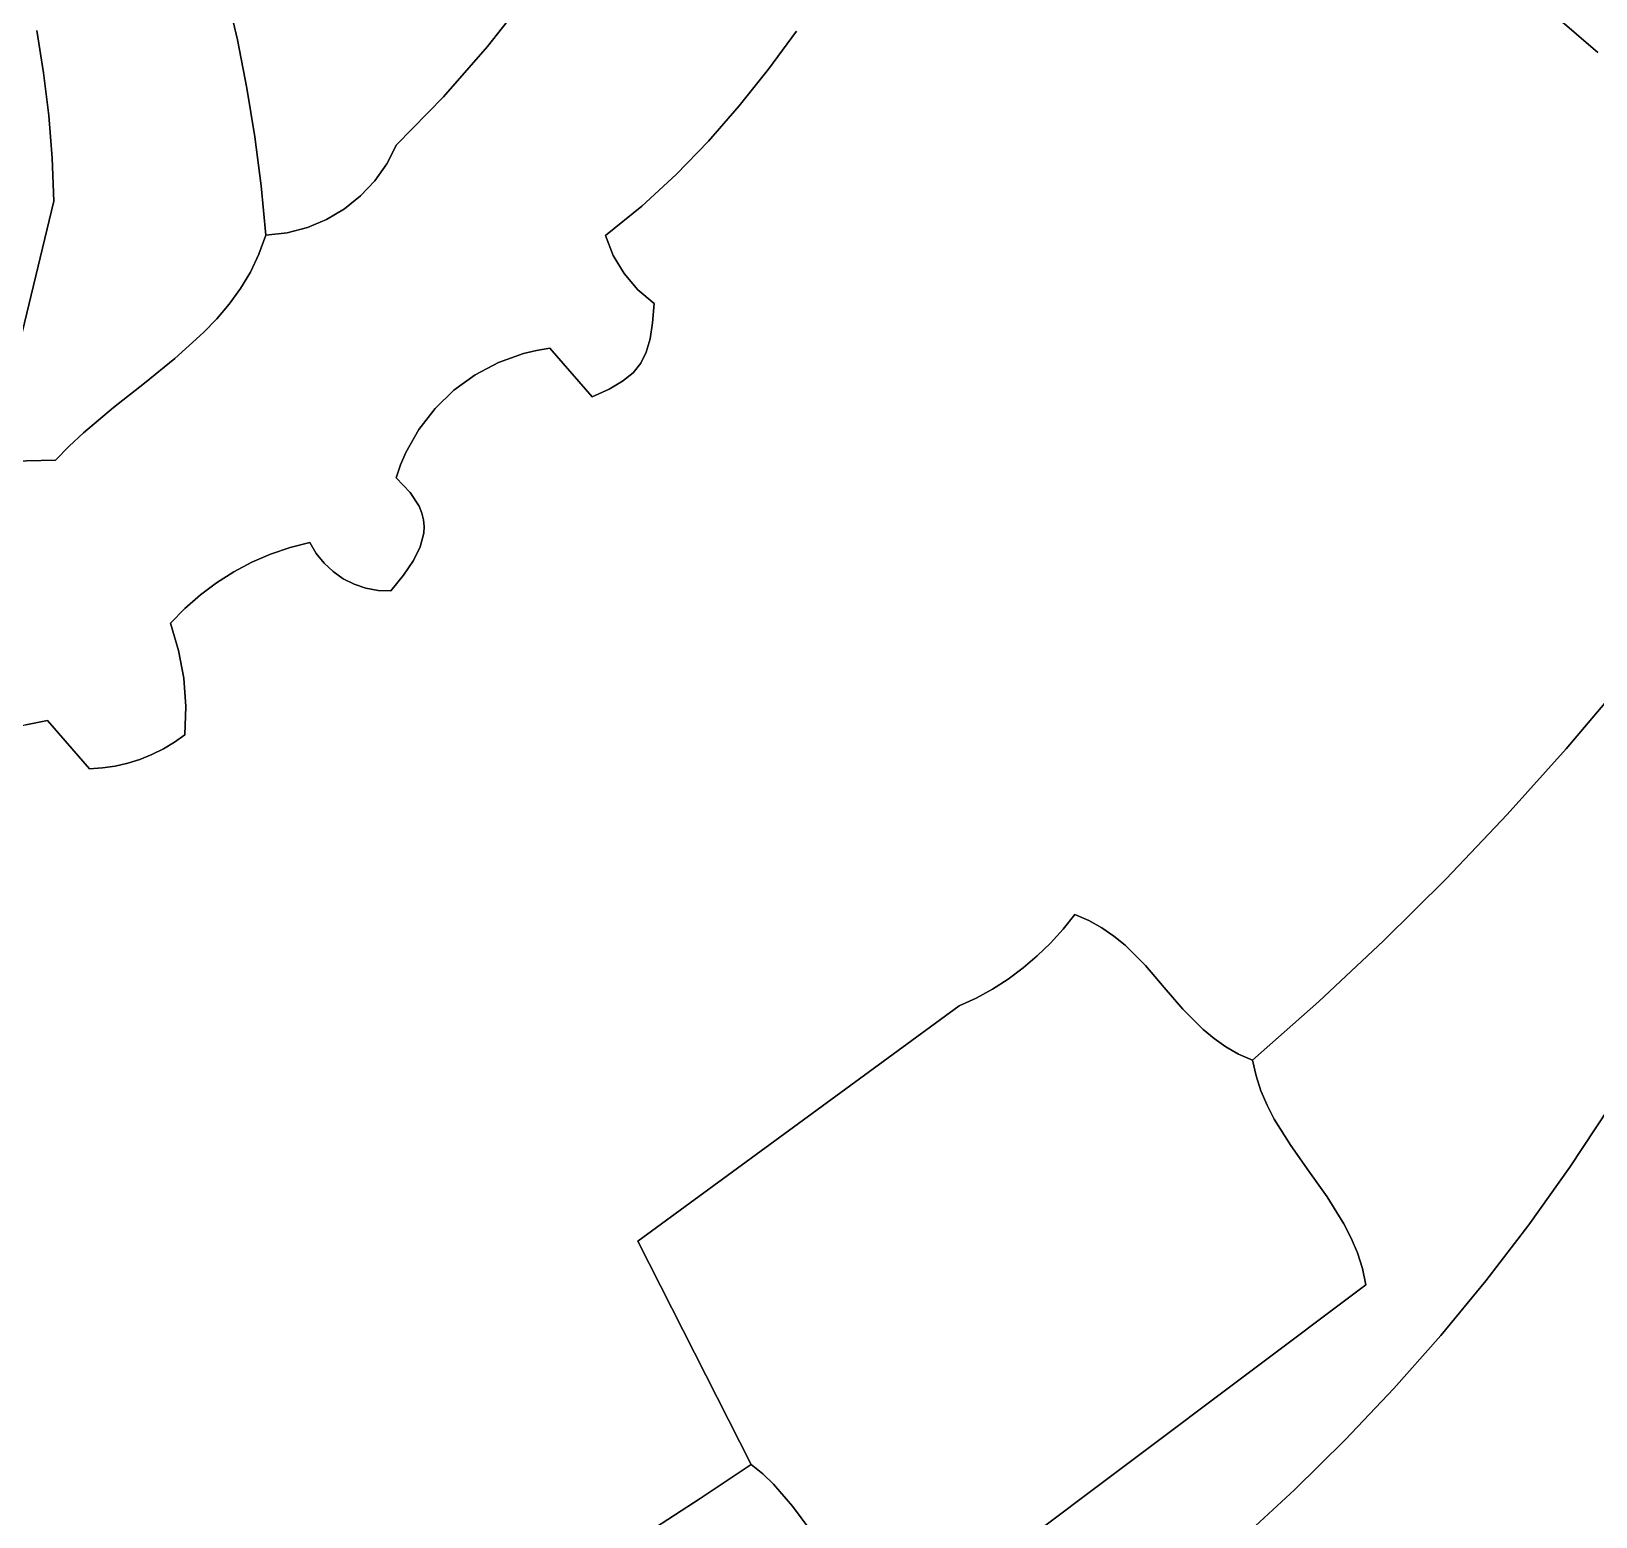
# Model space of a CAD drawing. Header units: inches. Extents: x 37.2 to 70.6, y 17.4 to 61.6.
# Drawn here: x 57.025 to 60.165, y 35.502 to 38.484 of the extents above; entities that cross this region are included whole.
import ezdxf

# ---------------------------------------------------------------- set-up
doc = ezdxf.new("R2010")
doc.units = ezdxf.units.IN
doc.layers.add('SURFACES_FOR_SKETCHUP', color=7, linetype='Continuous')

msp = doc.modelspace()

# ---------------------------------------------------------------- linework, layer by layer
at = {"layer": 'SURFACES_FOR_SKETCHUP'}
for points, invisible_edges in [([(60.169, 38.4414), (61.0618, 38.6996), (60.0293, 38.5617)], 3), ([(57.941, 38.4534), (58.0244, 38.559), (57.3903, 38.6578)], 10), ([(57.4162, 38.5626), (57.941, 38.4534), (57.3903, 38.6578)], 3), ([(58.0244, 38.559), (58.4461, 38.3341), (58.1022, 38.6689)], 3), ([(58.5047, 38.4078), (58.1022, 38.6689), (58.4461, 38.3341)], 3), ([(58.5608, 38.484), (58.1022, 38.6689), (58.5047, 38.4078)], 3), ([(57.0363, 38.4854), (57.05, 38.4004), (57.4162, 38.5626)], 10), ([(57.4388, 38.4665), (57.4162, 38.5626), (57.05, 38.4004)], 10), ([(57.4388, 38.4665), (57.8523, 38.3523), (57.4162, 38.5626)], 3), ([(57.941, 38.4534), (57.4162, 38.5626), (57.8523, 38.3523)], 3), ([(57.941, 38.4534), (58.3196, 38.1961), (58.0244, 38.559)], 3), ([(58.3845, 38.2634), (58.0244, 38.559), (58.3196, 38.1961)], 3), ([(58.4461, 38.3341), (58.0244, 38.559), (58.3845, 38.2634)], 3), ([(58.5608, 38.484), (58.5047, 38.4078), (60.0293, 38.5617)], 10), ([(60.0293, 38.5617), (58.5047, 38.4078), (60.1057, 37.0433)], 11), ([(60.169, 38.4414), (60.0293, 38.5617), (60.2203, 37.1788)], 10), ([(60.1057, 37.0433), (60.2203, 37.1788), (60.0293, 38.5617)], 10), ([(56.7187, 38.5198), (56.7132, 38.4357), (57.0363, 38.4854)], 10), ([(57.05, 38.4004), (57.0363, 38.4854), (56.7132, 38.4357)], 10), ([(57.05, 38.4004), (57.0604, 38.3149), (57.4388, 38.4665)], 10), ([(57.4581, 38.3696), (57.4388, 38.4665), (57.0604, 38.3149)], 10), ([(57.4581, 38.3696), (57.8523, 38.3523), (57.4388, 38.4665)], 3), ([(56.7132, 38.4357), (56.7053, 38.3517), (57.05, 38.4004)], 10), ([(57.941, 38.4534), (57.8523, 38.3523), (58.1778, 38.074)], 10), ([(58.3196, 38.1961), (57.941, 38.4534), (58.2509, 38.1328)], 3), ([(58.1778, 38.074), (58.2509, 38.1328), (57.941, 38.4534)], 10), ([(57.0604, 38.3149), (57.05, 38.4004), (56.7053, 38.3517)], 10), ([(58.4461, 38.3341), (58.272, 37.8986), (58.5047, 38.4078)], 3), ([(58.272, 37.8986), (59.1194, 36.711), (58.5047, 38.4078)], 11), ([(58.5047, 38.4078), (59.1194, 36.711), (60.1057, 37.0433)], 11), ([(57.0604, 38.3149), (57.0673, 38.2289), (57.4581, 38.3696)], 10), ([(57.4741, 38.2719), (57.4581, 38.3696), (57.0673, 38.2289)], 10), ([(57.7584, 38.2559), (57.8523, 38.3523), (57.4581, 38.3696)], 10), ([(57.4581, 38.3696), (57.4741, 38.2719), (57.7584, 38.2559)], 10), ([(56.7053, 38.3517), (56.695, 38.268), (57.0604, 38.3149)], 10), ([(57.8523, 38.3523), (57.7584, 38.2559), (58.1778, 38.074)], 10), ([(57.0604, 38.3149), (56.695, 38.268), (57.0673, 38.2289)], 3), ([(58.272, 37.8986), (58.4461, 38.3341), (58.2752, 37.9374)], 3), ([(58.3845, 38.2634), (58.2752, 37.9374), (58.4461, 38.3341)], 3), ([(56.6823, 38.1846), (57.0673, 38.2289), (56.695, 38.268)], 3), ([(57.4868, 38.1736), (57.4741, 38.2719), (57.0673, 38.2289)], 10), ([(57.686, 38.1531), (57.7146, 38.1834), (57.4741, 38.2719)], 10), ([(57.7389, 38.2178), (57.4741, 38.2719), (57.7146, 38.1834)], 3), ([(57.4741, 38.2719), (57.4868, 38.1736), (57.686, 38.1531)], 10), ([(57.7584, 38.2559), (57.4741, 38.2719), (57.7389, 38.2178)], 3), ([(57.7584, 38.2559), (57.7389, 38.2178), (58.1778, 38.074)], 10), ([(58.3196, 38.1961), (58.2752, 37.9374), (58.3845, 38.2634)], 3), ([(57.0673, 38.2289), (56.6823, 38.1846), (57.0708, 38.1427)], 3), ([(57.0673, 38.2289), (57.0708, 38.1427), (57.4868, 38.1736)], 10), ([(57.7389, 38.2178), (57.7146, 38.1834), (58.0129, 37.8368)], 10), ([(58.0129, 37.8368), (58.1778, 38.074), (57.7389, 38.2178)], 11), ([(56.6431, 38.0467), (57.0708, 38.1427), (56.6823, 38.1846)], 3), ([(57.7146, 38.1834), (57.686, 38.1531), (57.9626, 37.8189)], 10), ([(57.9626, 37.8189), (58.0129, 37.8368), (57.7146, 38.1834)], 10), ([(58.3196, 38.1961), (58.2509, 38.1328), (58.2752, 37.9374)], 10), ([(57.0708, 38.1427), (57.4821, 38.0362), (57.4868, 38.1736)], 11), ([(57.496, 38.0746), (57.4868, 38.1736), (57.4821, 38.0362)], 2), ([(57.6535, 38.1271), (57.686, 38.1531), (57.4868, 38.1736)], 10), ([(57.5385, 38.0794), (57.5793, 38.0899), (57.4868, 38.1736)], 10), ([(57.496, 38.0746), (57.5385, 38.0794), (57.4868, 38.1736)], 2), ([(57.6178, 38.106), (57.4868, 38.1736), (57.5793, 38.0899)], 3), ([(57.6535, 38.1271), (57.4868, 38.1736), (57.6178, 38.106)], 3), ([(57.686, 38.1531), (57.6535, 38.1271), (57.9159, 37.7942)], 10), ([(57.9159, 37.7942), (57.9626, 37.8189), (57.686, 38.1531)], 10), ([(57.0708, 38.1427), (56.6431, 38.0467), (56.9441, 37.6201)], 3), ([(56.9441, 37.6201), (57.1301, 37.6776), (57.0708, 38.1427)], 3), ([(57.4649, 38.0005), (57.4821, 38.0362), (57.0708, 38.1427)], 10), ([(57.4224, 37.936), (57.445, 37.9672), (57.0708, 38.1427)], 10), ([(57.3711, 37.8788), (57.3977, 37.9066), (57.0708, 38.1427)], 10), ([(57.2526, 37.7773), (57.3136, 37.8267), (57.0708, 38.1427)], 10), ([(57.445, 37.9672), (57.4649, 38.0005), (57.0708, 38.1427)], 10), ([(57.3136, 37.8267), (57.3711, 37.8788), (57.0708, 38.1427)], 10), ([(57.3977, 37.9066), (57.4224, 37.936), (57.0708, 38.1427)], 10), ([(57.1905, 37.7284), (57.2526, 37.7773), (57.0708, 38.1427)], 10), ([(57.1905, 37.7284), (57.0708, 38.1427), (57.1301, 37.6776)], 3), ([(57.6535, 38.1271), (57.6178, 38.106), (57.8733, 37.7632)], 10), ([(57.8733, 37.7632), (57.9159, 37.7942), (57.6535, 38.1271)], 10), ([(58.1778, 38.074), (58.1931, 38.0339), (58.2509, 38.1328)], 2), ([(58.2148, 37.9973), (58.2509, 38.1328), (58.1931, 38.0339)], 3), ([(58.2148, 37.9973), (58.2424, 37.9649), (58.2509, 38.1328)], 10), ([(58.2752, 37.9374), (58.2509, 38.1328), (58.2424, 37.9649)], 3), ([(57.5385, 38.0794), (57.4649, 38.0005), (57.5793, 38.0899)], 3), ([(57.4649, 38.0005), (57.8356, 37.7266), (57.5793, 38.0899)], 11), ([(57.5793, 38.0899), (57.8356, 37.7266), (57.6178, 38.106)], 3), ([(57.8733, 37.7632), (57.6178, 38.106), (57.8356, 37.7266)], 3), ([(57.5385, 38.0794), (57.4821, 38.0362), (57.4649, 38.0005)], 9), ([(57.5385, 38.0794), (57.496, 38.0746), (57.4821, 38.0362)], 8), ([(58.0129, 37.8368), (58.0392, 37.843), (58.1778, 38.074)], 10), ([(58.0392, 37.843), (58.0661, 37.8474), (58.1778, 38.074)], 10), ([(58.0661, 37.8474), (58.1931, 38.0339), (58.1778, 38.074)], 9), ([(58.1931, 38.0339), (58.0661, 37.8474), (58.2148, 37.9973)], 3), ([(57.445, 37.9672), (57.8356, 37.7266), (57.4649, 38.0005)], 3), ([(58.2148, 37.9973), (58.0661, 37.8474), (58.2424, 37.9649)], 3), ([(57.4224, 37.936), (57.8033, 37.6847), (57.445, 37.9672)], 3), ([(57.8356, 37.7266), (57.445, 37.9672), (57.8033, 37.6847)], 3), ([(58.0661, 37.8474), (58.2671, 37.8664), (58.2424, 37.9649)], 11), ([(58.272, 37.8986), (58.2752, 37.9374), (58.2424, 37.9649)], 8), ([(58.272, 37.8986), (58.2424, 37.9649), (58.2671, 37.8664)], 3), ([(57.3977, 37.9066), (57.7771, 37.6382), (57.4224, 37.936)], 3), ([(57.8033, 37.6847), (57.4224, 37.936), (57.7771, 37.6382)], 3), ([(57.3711, 37.8788), (57.7771, 37.6382), (57.3977, 37.9066)], 3), ([(58.2671, 37.8664), (59.1194, 36.711), (58.272, 37.8986)], 3), ([(57.3136, 37.8267), (57.5445, 37.4475), (57.3711, 37.8788)], 3), ([(57.7771, 37.6382), (57.3711, 37.8788), (57.7665, 37.6134)], 3), ([(57.5845, 37.4577), (57.3711, 37.8788), (57.5445, 37.4475)], 3), ([(57.7665, 37.6134), (57.3711, 37.8788), (57.5845, 37.4577)], 11), ([(58.2671, 37.8664), (58.0661, 37.8474), (58.2595, 37.8396)], 3), ([(58.2595, 37.8396), (59.1194, 36.711), (58.2671, 37.8664)], 3), ([(57.9626, 37.8189), (58.1507, 37.75), (58.0129, 37.8368)], 3), ([(58.0392, 37.843), (58.0129, 37.8368), (58.1507, 37.75)], 10), ([(58.1507, 37.75), (58.0661, 37.8474), (58.0392, 37.843)], 8), ([(58.2595, 37.8396), (58.0661, 37.8474), (58.2484, 37.8172)], 3), ([(58.2329, 37.7981), (58.2484, 37.8172), (58.0661, 37.8474)], 10), ([(58.1849, 37.7655), (58.2121, 37.7812), (58.0661, 37.8474)], 10), ([(58.0661, 37.8474), (58.1507, 37.75), (58.1849, 37.7655)], 8), ([(58.2329, 37.7981), (58.0661, 37.8474), (58.2121, 37.7812)], 3), ([(58.2484, 37.8172), (59.1194, 36.711), (58.2595, 37.8396)], 3), ([(57.2526, 37.7773), (57.5056, 37.4342), (57.3136, 37.8267)], 3), ([(57.5445, 37.4475), (57.3136, 37.8267), (57.5056, 37.4342)], 3), ([(57.9159, 37.7942), (58.1507, 37.75), (57.9626, 37.8189)], 3), ([(58.2329, 37.7981), (59.1194, 36.711), (58.2484, 37.8172)], 3), ([(57.1905, 37.7284), (57.4318, 37.3987), (57.2526, 37.7773)], 3), ([(57.5056, 37.4342), (57.2526, 37.7773), (57.468, 37.4179)], 3), ([(57.468, 37.4179), (57.2526, 37.7773), (57.4318, 37.3987)], 3), ([(57.8733, 37.7632), (58.1507, 37.75), (57.9159, 37.7942)], 3), ([(58.1849, 37.7655), (58.8875, 36.5273), (58.2121, 37.7812)], 3), ([(58.2121, 37.7812), (59.1194, 36.711), (58.2329, 37.7981)], 3), ([(59.1194, 36.711), (58.2121, 37.7812), (58.8875, 36.5273)], 11), ([(58.1507, 37.75), (57.806, 37.4492), (57.7921, 37.4212)], 9), ([(57.7921, 37.4212), (58.8875, 36.5273), (58.1507, 37.75)], 11), ([(58.1507, 37.75), (57.8131, 37.4763), (57.806, 37.4492)], 9), ([(57.8733, 37.7632), (57.8356, 37.7266), (57.8093, 37.5166)], 10), ([(57.8733, 37.7632), (57.8093, 37.5166), (58.1507, 37.75)], 11), ([(57.8127, 37.5032), (58.1507, 37.75), (57.8093, 37.5166)], 3), ([(57.8139, 37.4897), (58.1507, 37.75), (57.8127, 37.5032)], 3), ([(57.8131, 37.4763), (58.1507, 37.75), (57.8139, 37.4897)], 3), ([(58.1507, 37.75), (58.8875, 36.5273), (58.1849, 37.7655)], 3), ([(57.1301, 37.6776), (57.3972, 37.3768), (57.1905, 37.7284)], 3), ([(57.4318, 37.3987), (57.1905, 37.7284), (57.3972, 37.3768)], 3), ([(57.8356, 37.7266), (57.8033, 37.6847), (57.8038, 37.5303)], 10), ([(57.8038, 37.5303), (57.8093, 37.5166), (57.8356, 37.7266)], 10), ([(56.9441, 37.6201), (57.1013, 37.6508), (57.1301, 37.6776)], 9), ([(57.1013, 37.6508), (57.3645, 37.3522), (57.1301, 37.6776)], 3), ([(57.3972, 37.3768), (57.1301, 37.6776), (57.3645, 37.3522)], 3), ([(57.8033, 37.6847), (57.7771, 37.6382), (57.7857, 37.5582)], 10), ([(57.7857, 37.5582), (57.8038, 37.5303), (57.8033, 37.6847)], 10), ([(56.9441, 37.6201), (57.0739, 37.6226), (57.1013, 37.6508)], 8), ([(57.0739, 37.6226), (57.3645, 37.3522), (57.1013, 37.6508)], 3), ([(57.0739, 37.6226), (56.9208, 37.5912), (56.8921, 37.5599)], 9), ([(57.0739, 37.6226), (56.8921, 37.5599), (57.3049, 37.2954)], 11), ([(57.0739, 37.6226), (56.9441, 37.6201), (56.9208, 37.5912)], 8), ([(57.3645, 37.3522), (57.0739, 37.6226), (57.3336, 37.3251)], 3), ([(57.3336, 37.3251), (57.0739, 37.6226), (57.3049, 37.2954)], 3), ([(57.7665, 37.6134), (57.7857, 37.5582), (57.7771, 37.6382)], 3), ([(57.7665, 37.6134), (57.5845, 37.4577), (57.7576, 37.5876)], 3), ([(57.5973, 37.4357), (57.7576, 37.5876), (57.5845, 37.4577)], 3), ([(57.7576, 37.5876), (57.5973, 37.4357), (57.7857, 37.5582)], 3), ([(57.7665, 37.6134), (57.7576, 37.5876), (57.7857, 37.5582)], 8), ([(56.8586, 37.5268), (57.3049, 37.2954), (56.8921, 37.5599)], 3), ([(57.6129, 37.4161), (57.7857, 37.5582), (57.5973, 37.4357)], 3), ([(57.6129, 37.4161), (57.631, 37.3991), (57.7857, 37.5582)], 10), ([(57.806, 37.4492), (57.7857, 37.5582), (57.631, 37.3991)], 11), ([(57.7857, 37.5582), (57.806, 37.4492), (57.8038, 37.5303)], 3), ([(56.821, 37.4927), (57.0575, 37.1006), (56.8586, 37.5268)], 3), ([(57.3049, 37.2954), (56.8586, 37.5268), (57.0575, 37.1006)], 11), ([(57.8093, 37.5166), (57.8038, 37.5303), (57.8131, 37.4763)], 10), ([(57.806, 37.4492), (57.8131, 37.4763), (57.8038, 37.5303)], 10), ([(57.0142, 37.0915), (57.0575, 37.1006), (56.821, 37.4927)], 10), ([(57.8127, 37.5032), (57.8093, 37.5166), (57.8131, 37.4763)], 10), ([(57.8131, 37.4763), (57.8139, 37.4897), (57.8127, 37.5032)], 8), ([(57.5973, 37.4357), (57.5845, 37.4577), (57.5445, 37.4475)], 8), ([(57.468, 37.4179), (57.631, 37.3991), (57.5056, 37.4342)], 3), ([(57.5056, 37.4342), (57.6129, 37.4161), (57.5445, 37.4475)], 3), ([(57.6129, 37.4161), (57.5056, 37.4342), (57.631, 37.3991)], 3), ([(57.5973, 37.4357), (57.5445, 37.4475), (57.6129, 37.4161)], 3), ([(57.7921, 37.4212), (57.806, 37.4492), (57.631, 37.3991)], 10), ([(57.4318, 37.3987), (57.3972, 37.3768), (57.3313, 37.185)], 10), ([(57.3313, 37.185), (57.6513, 37.3849), (57.4318, 37.3987)], 11), ([(57.4318, 37.3987), (57.631, 37.3991), (57.468, 37.4179)], 3), ([(57.631, 37.3991), (57.4318, 37.3987), (57.6513, 37.3849)], 3), ([(57.6513, 37.3849), (57.7921, 37.4212), (57.631, 37.3991)], 3), ([(57.6513, 37.3849), (57.6734, 37.3737), (57.7921, 37.4212)], 10), ([(57.7722, 37.3918), (57.7921, 37.4212), (57.6734, 37.3737)], 10), ([(57.7722, 37.3918), (58.8875, 36.5273), (57.7921, 37.4212)], 3), ([(57.3972, 37.3768), (57.3645, 37.3522), (57.321, 37.2408)], 10), ([(57.321, 37.2408), (57.3313, 37.185), (57.3972, 37.3768)], 10), ([(57.6513, 37.3849), (57.3313, 37.185), (57.6734, 37.3737)], 3), ([(57.3355, 37.1284), (57.6734, 37.3737), (57.3313, 37.185)], 3), ([(57.3337, 37.0716), (57.6969, 37.3658), (57.3355, 37.1284)], 3), ([(57.7216, 37.3612), (57.6969, 37.3658), (57.3337, 37.0716)], 10), ([(57.6734, 37.3737), (57.3355, 37.1284), (57.6969, 37.3658)], 3), ([(57.6969, 37.3658), (57.7722, 37.3918), (57.6734, 37.3737)], 3), ([(57.6969, 37.3658), (57.7216, 37.3612), (57.7722, 37.3918)], 10), ([(57.7471, 37.3603), (57.7722, 37.3918), (57.7216, 37.3612)], 2), ([(57.7471, 37.3603), (58.8875, 36.5273), (57.7722, 37.3918)], 3), ([(57.3336, 37.3251), (57.321, 37.2408), (57.3645, 37.3522)], 3), ([(57.7471, 37.3603), (57.7216, 37.3612), (57.3337, 37.0716)], 10), ([(57.3337, 37.0716), (58.2428, 36.0552), (57.7471, 37.3603)], 11), ([(58.8875, 36.5273), (57.7471, 37.3603), (58.2428, 36.0552)], 3), ([(57.3336, 37.3251), (57.3049, 37.2954), (57.321, 37.2408)], 8), ([(57.3049, 37.2954), (57.0575, 37.1006), (57.321, 37.2408)], 3), ([(57.3313, 37.185), (57.321, 37.2408), (57.0575, 37.1006)], 10), ([(57.2433, 37.0222), (57.3313, 37.185), (57.0575, 37.1006)], 11), ([(57.3313, 37.185), (57.2433, 37.0222), (57.3355, 37.1284)], 3), ([(60.2203, 37.1788), (60.1057, 37.0433), (60.5211, 36.9506)], 10), ([(57.2433, 37.0222), (57.2672, 37.0318), (57.3355, 37.1284)], 10), ([(57.2672, 37.0318), (57.2903, 37.0432), (57.3355, 37.1284)], 10), ([(57.3125, 37.0565), (57.3355, 37.1284), (57.2903, 37.0432)], 3), ([(57.3337, 37.0716), (57.3355, 37.1284), (57.3125, 37.0565)], 2), ([(57.0142, 37.0915), (56.972, 37.0789), (57.1421, 37.0032)], 10), ([(57.1421, 37.0032), (57.0575, 37.1006), (57.0142, 37.0915)], 8), ([(57.168, 37.005), (57.1936, 37.0087), (57.0575, 37.1006)], 10), ([(57.1421, 37.0032), (57.168, 37.005), (57.0575, 37.1006)], 2), ([(57.2187, 37.0145), (57.0575, 37.1006), (57.1936, 37.0087)], 3), ([(57.2433, 37.0222), (57.0575, 37.1006), (57.2187, 37.0145)], 3), ([(56.931, 37.0631), (56.8915, 37.0441), (57.1421, 37.0032)], 10), ([(56.931, 37.0631), (57.1421, 37.0032), (56.972, 37.0789)], 3), ([(57.2903, 37.0432), (58.2428, 36.0552), (57.3125, 37.0565)], 3), ([(57.3125, 37.0565), (58.2428, 36.0552), (57.3337, 37.0716)], 3), ([(57.1421, 37.0032), (56.8915, 37.0441), (56.781, 36.843)], 11), ([(57.2433, 37.0222), (57.2187, 37.0145), (58.2428, 36.0552)], 10), ([(57.2433, 37.0222), (58.2428, 36.0552), (57.2672, 37.0318)], 3), ([(57.2672, 37.0318), (58.2428, 36.0552), (57.2903, 37.0432)], 3), ([(60.1057, 37.0433), (59.1194, 36.711), (59.9872, 36.9113)], 3), ([(60.1057, 37.0433), (59.9872, 36.9113), (60.402, 36.692)], 10), ([(60.402, 36.692), (60.4637, 36.8202), (60.1057, 37.0433)], 10), ([(60.4637, 36.8202), (60.5211, 36.9506), (60.1057, 37.0433)], 10), ([(56.7776, 36.7435), (58.2428, 36.0552), (57.2187, 37.0145)], 11), ([(57.2187, 37.0145), (57.1936, 37.0087), (56.7776, 36.7435)], 10), ([(57.1936, 37.0087), (57.168, 37.005), (56.7776, 36.7435)], 10), ([(57.168, 37.005), (57.1421, 37.0032), (56.7776, 36.7435)], 10), ([(56.7816, 36.7683), (56.7776, 36.7435), (57.1421, 37.0032)], 10), ([(56.7832, 36.8182), (57.1421, 37.0032), (56.781, 36.843)], 3), ([(56.7834, 36.7933), (56.7816, 36.7683), (57.1421, 37.0032)], 10), ([(56.7834, 36.7933), (57.1421, 37.0032), (56.7832, 36.8182)], 3), ([(59.148, 36.6988), (59.9872, 36.9113), (59.1194, 36.711)], 3), ([(59.9872, 36.9113), (59.148, 36.6988), (59.865, 36.7827)], 3), ([(59.9872, 36.9113), (59.865, 36.7827), (60.336, 36.5661)], 10), ([(60.336, 36.5661), (60.402, 36.692), (59.9872, 36.9113)], 10), ([(59.1741, 36.6842), (59.865, 36.7827), (59.148, 36.6988)], 3), ([(59.1982, 36.6675), (59.865, 36.7827), (59.1741, 36.6842)], 3), ([(59.865, 36.7827), (59.1982, 36.6675), (59.7391, 36.6578)], 3), ([(59.865, 36.7827), (59.7391, 36.6578), (60.2658, 36.4427)], 10), ([(60.2658, 36.4427), (60.336, 36.5661), (59.865, 36.7827)], 10), ([(57.5131, 35.0549), (56.7776, 36.7435), (56.5031, 35.25)], 11), ([(57.6234, 35.1089), (56.7776, 36.7435), (57.5131, 35.0549)], 3), ([(58.2428, 36.0552), (56.7776, 36.7435), (57.7327, 35.1648)], 11), ([(57.7327, 35.1648), (56.7776, 36.7435), (57.6234, 35.1089)], 3), ([(58.8875, 36.5273), (59.0159, 36.6035), (59.1194, 36.711)], 11), ([(59.0159, 36.6035), (59.0443, 36.6276), (59.1194, 36.711)], 10), ([(59.1194, 36.711), (59.0443, 36.6276), (59.0962, 36.6814)], 3), ([(59.148, 36.6988), (59.1194, 36.711), (59.0962, 36.6814)], 8), ([(59.0711, 36.6536), (59.0962, 36.6814), (59.0443, 36.6276)], 2), ([(59.1982, 36.6675), (59.1741, 36.6842), (59.0711, 36.6536)], 10), ([(59.0962, 36.6814), (59.0711, 36.6536), (59.1741, 36.6842)], 10), ([(59.148, 36.6988), (59.0962, 36.6814), (59.1741, 36.6842)], 3), ([(59.0711, 36.6536), (59.0443, 36.6276), (59.2205, 36.649)], 10), ([(59.2611, 36.6082), (59.2205, 36.649), (59.0443, 36.6276)], 10), ([(59.2205, 36.649), (59.1982, 36.6675), (59.0711, 36.6536)], 10), ([(59.2205, 36.649), (59.7391, 36.6578), (59.1982, 36.6675)], 3), ([(59.2611, 36.6082), (59.7391, 36.6578), (59.2205, 36.649)], 3), ([(59.6096, 36.5364), (59.7391, 36.6578), (59.2611, 36.6082)], 10), ([(59.7391, 36.6578), (59.6096, 36.5364), (60.113, 36.2037)], 10), ([(60.113, 36.2037), (60.1915, 36.3219), (59.7391, 36.6578)], 10), ([(60.1915, 36.3219), (60.2658, 36.4427), (59.7391, 36.6578)], 10), ([(59.0443, 36.6276), (59.0159, 36.6035), (59.2611, 36.6082)], 10), ([(59.0159, 36.6035), (58.8875, 36.5273), (58.9859, 36.5813)], 3), ([(58.8875, 36.5273), (58.9216, 36.5431), (58.9859, 36.5813)], 10), ([(58.9544, 36.5611), (58.9859, 36.5813), (58.9216, 36.5431)], 2), ([(58.9859, 36.5813), (58.9544, 36.5611), (59.3366, 36.521)], 10), ([(59.0159, 36.6035), (58.9859, 36.5813), (59.2989, 36.5645)], 10), ([(59.3366, 36.521), (59.2989, 36.5645), (58.9859, 36.5813)], 10), ([(59.2989, 36.5645), (59.2611, 36.6082), (59.0159, 36.6035)], 10), ([(59.2611, 36.6082), (59.2989, 36.5645), (59.6096, 36.5364)], 10), ([(58.9544, 36.5611), (58.9216, 36.5431), (59.3769, 36.4803)], 10), ([(59.3769, 36.4803), (59.3366, 36.521), (58.9544, 36.5611)], 10), ([(59.2989, 36.5645), (59.3366, 36.521), (59.6096, 36.5364)], 10), ([(58.2428, 36.0552), (58.47, 35.6071), (58.8875, 36.5273)], 2), ([(58.47, 35.6071), (58.4933, 35.5882), (58.8875, 36.5273)], 10), ([(58.4933, 35.5882), (58.5147, 35.5677), (58.8875, 36.5273)], 10), ([(58.5147, 35.5677), (58.553, 35.5234), (58.8875, 36.5273)], 10), ([(58.553, 35.5234), (59.5528, 36.2473), (58.8875, 36.5273)], 11), ([(58.9216, 36.5431), (58.8875, 36.5273), (59.3769, 36.4803)], 10), ([(59.5053, 36.3281), (59.399, 36.4619), (58.8875, 36.5273)], 11), ([(59.5528, 36.2473), (59.5196, 36.3004), (58.8875, 36.5273)], 10), ([(59.5196, 36.3004), (59.5053, 36.3281), (58.8875, 36.5273)], 10), ([(59.399, 36.4619), (59.3769, 36.4803), (58.8875, 36.5273)], 10), ([(59.3366, 36.521), (59.3769, 36.4803), (59.6096, 36.5364)], 10), ([(59.3769, 36.4803), (59.399, 36.4619), (59.6096, 36.5364)], 10), ([(59.399, 36.4619), (59.4227, 36.4453), (59.6096, 36.5364)], 10), ([(59.4227, 36.4453), (59.4484, 36.4308), (59.6096, 36.5364)], 10), ([(59.4765, 36.4188), (59.6096, 36.5364), (59.4484, 36.4308)], 2), ([(59.4765, 36.4188), (59.4833, 36.3871), (59.6096, 36.5364)], 2), ([(59.493, 36.3569), (59.6096, 36.5364), (59.4833, 36.3871)], 3), ([(59.5053, 36.3281), (59.6096, 36.5364), (59.493, 36.3569)], 3), ([(59.5196, 36.3004), (59.6096, 36.5364), (59.5053, 36.3281)], 3), ([(59.5528, 36.2473), (59.6096, 36.5364), (59.5196, 36.3004)], 3), ([(59.5895, 36.1957), (59.6096, 36.5364), (59.5528, 36.2473)], 3), ([(59.6096, 36.5364), (59.5895, 36.1957), (60.113, 36.2037)], 11), ([(59.399, 36.4619), (59.493, 36.3569), (59.4227, 36.4453)], 3), ([(59.493, 36.3569), (59.399, 36.4619), (59.5053, 36.3281)], 3), ([(59.4833, 36.3871), (59.4484, 36.4308), (59.4227, 36.4453)], 9), ([(59.4833, 36.3871), (59.4227, 36.4453), (59.493, 36.3569)], 3), ([(59.4833, 36.3871), (59.4765, 36.4188), (59.4484, 36.4308)], 8), ([(60.113, 36.2037), (60.3207, 35.7629), (60.1915, 36.3219)], 3), ([(58.5876, 35.4765), (59.5528, 36.2473), (58.553, 35.5234)], 3), ([(59.5528, 36.2473), (58.5876, 35.4765), (59.5895, 36.1957)], 3), ([(59.6262, 36.1439), (60.113, 36.2037), (59.5895, 36.1957)], 3), ([(60.113, 36.2037), (59.6262, 36.1439), (60.0306, 36.0882)], 3), ([(60.0306, 36.0882), (60.3207, 35.7629), (60.113, 36.2037)], 3), ([(58.7947, 35.2853), (59.5895, 36.1957), (58.5876, 35.4765)], 11), ([(59.5895, 36.1957), (58.7947, 35.2853), (59.6262, 36.1439)], 3), ([(59.7038, 35.9677), (59.6262, 36.1439), (58.7947, 35.2853)], 3), ([(59.6597, 36.0899), (60.0306, 36.0882), (59.6262, 36.1439)], 3), ([(59.6262, 36.1439), (59.7038, 35.9677), (59.6597, 36.0899)], 3), ([(59.6742, 36.0615), (60.0306, 36.0882), (59.6597, 36.0899)], 3), ([(59.6742, 36.0615), (59.6597, 36.0899), (59.7038, 35.9677)], 10), ([(60.0306, 36.0882), (59.6742, 36.0615), (59.9442, 35.9757)], 3), ([(59.9442, 35.9757), (60.3207, 35.7629), (60.0306, 36.0882)], 3), ([(57.7327, 35.1648), (57.8411, 35.2225), (58.2428, 36.0552)], 10), ([(57.8411, 35.2225), (57.9485, 35.282), (58.2428, 36.0552)], 10), ([(57.9485, 35.282), (58.0549, 35.3434), (58.2428, 36.0552)], 10), ([(58.1603, 35.4066), (58.2428, 36.0552), (58.0549, 35.3434)], 3), ([(58.1603, 35.4066), (58.2647, 35.4717), (58.2428, 36.0552)], 10), ([(58.3679, 35.5385), (58.47, 35.6071), (58.2428, 36.0552)], 8), ([(58.3679, 35.5385), (58.2428, 36.0552), (58.2647, 35.4717)], 3), ([(59.6867, 36.0318), (59.9442, 35.9757), (59.6742, 36.0615)], 3), ([(59.6742, 36.0615), (59.7038, 35.9677), (59.6867, 36.0318)], 3), ([(59.6967, 36.0006), (59.9442, 35.9757), (59.6867, 36.0318)], 3), ([(59.6967, 36.0006), (59.6867, 36.0318), (59.7038, 35.9677)], 2), ([(59.7038, 35.9677), (59.9442, 35.9757), (59.6967, 36.0006)], 3), ([(59.7038, 35.9677), (58.7947, 35.2853), (59.4558, 35.4594)], 10), ([(59.5608, 35.5561), (59.7038, 35.9677), (59.4558, 35.4594)], 3), ([(59.6622, 35.6562), (59.7038, 35.9677), (59.5608, 35.5561)], 3), ([(59.7599, 35.7595), (59.7038, 35.9677), (59.6622, 35.6562)], 3), ([(59.9442, 35.9757), (59.7038, 35.9677), (59.854, 35.8661)], 3), ([(59.854, 35.8661), (59.7038, 35.9677), (59.7599, 35.7595)], 3), ([(59.854, 35.8661), (60.3207, 35.7629), (59.9442, 35.9757)], 3), ([(59.7599, 35.7595), (60.3207, 35.7629), (59.854, 35.8661)], 3), ([(60.3207, 35.7629), (59.7599, 35.7595), (60.2482, 35.194)], 11), ([(59.7599, 35.7595), (59.6622, 35.6562), (60.1807, 35.1492)], 10), ([(60.1807, 35.1492), (60.2482, 35.194), (59.7599, 35.7595)], 10), ([(59.6622, 35.6562), (59.5608, 35.5561), (60.116, 35.1001)], 10), ([(60.116, 35.1001), (60.1807, 35.1492), (59.6622, 35.6562)], 10), ([(58.4933, 35.5882), (58.47, 35.6071), (58.3679, 35.5385)], 8), ([(58.4933, 35.5882), (58.3679, 35.5385), (58.5147, 35.5677)], 3), ([(58.5147, 35.5677), (58.3679, 35.5385), (58.553, 35.5234)], 3), ([(59.5608, 35.5561), (59.4558, 35.4594), (59.8608, 34.9277)], 10), ([(59.8608, 34.9277), (59.9288, 34.9579), (59.5608, 35.5561)], 10), ([(59.9288, 34.9579), (60.0544, 35.0471), (59.5608, 35.5561)], 11), ([(60.0544, 35.0471), (60.116, 35.1001), (59.5608, 35.5561)], 10), ([(58.2647, 35.4717), (58.5876, 35.4765), (58.3679, 35.5385)], 3), ([(58.553, 35.5234), (58.3679, 35.5385), (58.5876, 35.4765)], 3)]:
    msp.add_3dface(points, dxfattribs=dict(at, invisible_edges=invisible_edges))

doc.saveas('drawing.dxf')
